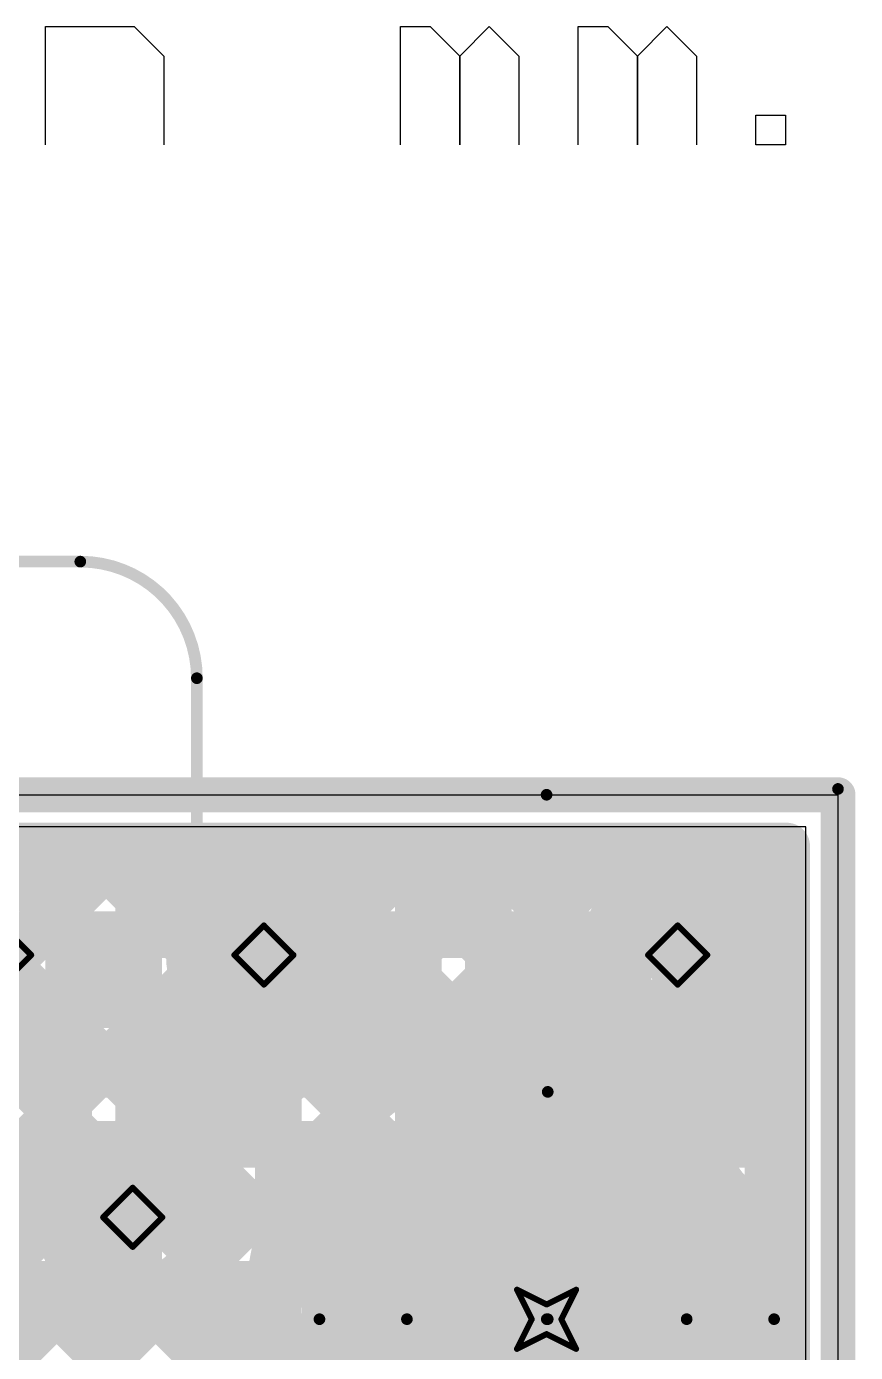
# Model space of a CAD drawing. Header units: millimetres. Extents: x 13 to 259, y -2 to 326.
# Drawn here: x 144.84 to 151.95, y 132.02 to 143.39 of the extents above; entities that cross this region are included whole.
import ezdxf

# ---------------------------------------------------------------- set-up
doc = ezdxf.new("R2010")
doc.units = ezdxf.units.MM
for name, color, linetype in [('BottomLayer', 5, 'Continuous'), ('BottomSolder', 6, 'Continuous'), ('ConnectLayer', 7, 'Continuous'), ('DrillDrawing', 1, 'Continuous'), ('Mechanical10', 56, 'Continuous'), ('Mechanical14', 56, 'Continuous'), ('Mechanical34', 56, 'Continuous'), ('Mechanical9', 56, 'Continuous'), ('MidLayer1', 16, 'Continuous'), ('MidLayer2', 76, 'Continuous'), ('MidLayer3', 90, 'Continuous'), ('MidLayer4', 156, 'Continuous'), ('MidLayer5', 130, 'Continuous'), ('MidLayer6', 216, 'Continuous'), ('MultiLayer', 9, 'Continuous'), ('TopLayer', 1, 'Continuous'), ('TopSolder', 216, 'Continuous')]:
    doc.layers.add(name, color=color, linetype=linetype)

# ---------------------------------------------------------------- blocks, each defined once
blk = doc.blocks.new('MTG240_400_167')
at = {"layer": 'BottomLayer', "const_width": 2}
blk.add_lwpolyline([(-1, 0, 1), (1, 0, 1)], format="xyb", close=True, dxfattribs=at)
at = {"layer": 'BottomSolder', "const_width": 2.102}
blk.add_lwpolyline([(-1.051, 0, 1), (1.051, 0, 1)], format="xyb", close=True, dxfattribs=at)
at = {"layer": 'MidLayer1', "const_width": 2}
blk.add_lwpolyline([(-1, 0, 1), (1, 0, 1)], format="xyb", close=True, dxfattribs=at)
at = {"layer": 'MidLayer2', "const_width": 2}
blk.add_lwpolyline([(-1, 0, 1), (1, 0, 1)], format="xyb", close=True, dxfattribs=at)
at = {"layer": 'MidLayer3', "const_width": 2}
blk.add_lwpolyline([(-1, 0, 1), (1, 0, 1)], format="xyb", close=True, dxfattribs=at)
at = {"layer": 'MidLayer4', "const_width": 2}
blk.add_lwpolyline([(-1, 0, 1), (1, 0, 1)], format="xyb", close=True, dxfattribs=at)
at = {"layer": 'MidLayer5', "const_width": 2}
blk.add_lwpolyline([(-1, 0, 1), (1, 0, 1)], format="xyb", close=True, dxfattribs=at)
at = {"layer": 'MidLayer6', "const_width": 2}
blk.add_lwpolyline([(-1, 0, 1), (1, 0, 1)], format="xyb", close=True, dxfattribs=at)
at = {"layer": 'MultiLayer', "const_width": 2}
blk.add_lwpolyline([(-1, 0, 1), (1, 0, 1)], format="xyb", close=True, dxfattribs=at)
at = {"layer": 'TopLayer', "const_width": 2}
blk.add_lwpolyline([(-1, 0, 1), (1, 0, 1)], format="xyb", close=True, dxfattribs=at)
at = {"layer": 'TopSolder', "const_width": 2.102}
blk.add_lwpolyline([(-1.051, 0, 1), (1.051, 0, 1)], format="xyb", close=True, dxfattribs=at)

msp = doc.modelspace()

# ---------------------------------------------------------------- linework, layer by layer
at = {"layer": 'BottomLayer', "const_width": 0.3}
for points in [[(144.475, 135.425, 1), (144.775, 135.425, 1)], [(146.725, 135.425, 1), (147.025, 135.425, 1)], [(150.275, 135.425, 1), (150.575, 135.425, 1)], [(145.6, 133.175, 1), (145.9, 133.175, 1)]]:
    msp.add_lwpolyline(points, format="xyb", close=True, dxfattribs=at)
at = {"layer": 'ConnectLayer'}
for p, q in [((67.8, 136.8), (151.8, 136.8)), ((67.8, 136.8), (151.8, 136.8)), ((151.8, 136.8), (151.8, 67.8)), ((151.8, 136.8), (151.8, 67.8))]:
    msp.add_line(p, q, dxfattribs=at)
at = {"layer": 'ConnectLayer', "const_width": 0.4}
for points in [[(90.1, 136.36), (151.36, 136.36)], [(90.1, 136.36), (151.36, 136.36)], [(134.769, 136.36), (151.36, 136.36)], [(134.769, 136.36), (151.36, 136.36)], [(138.425, 129.94), (144.845, 136.36)], [(139.107, 125.531), (149.936, 136.36)], [(139.274, 129.94), (145.694, 136.36)], [(140.122, 129.94), (146.542, 136.36)], [(140.26, 136.36), (151.36, 125.26)], [(140.652, 127.075), (149.936, 136.36)], [(140.971, 129.94), (147.391, 136.36)], [(141.108, 136.36), (151.36, 126.108)], [(141.819, 129.94), (148.239, 136.36)], [(141.957, 136.36), (151.36, 126.957)], [(142.668, 129.94), (149.088, 136.36)], [(142.805, 136.36), (151.36, 127.805)], [(143.654, 136.36), (151.36, 128.654)], [(143.876, 133.693), (146.542, 136.36)], [(143.876, 133.693), (146.542, 136.36)], [(144.502, 136.36), (144.832, 136.031)], [(144.502, 136.36), (144.832, 136.031)], [(144.502, 136.36), (151.36, 129.502)], [(144.545, 136.06), (144.845, 136.36)], [(144.545, 136.06), (144.845, 136.36)], [(144.766, 131.19), (149.936, 136.36)], [(145.139, 135.806), (145.694, 136.36)], [(145.139, 135.806), (145.694, 136.36)], [(145.2, 132.35), (145.2, 136.36)], [(145.209, 130.784), (150.785, 136.36)], [(145.351, 136.36), (146.237, 135.474)], [(145.351, 136.36), (146.237, 135.474)], [(145.351, 136.36), (151.36, 130.351)], [(145.8, 132.35), (145.8, 136.36)], [(146.199, 136.36), (146.571, 135.988)], [(146.199, 136.36), (146.571, 135.988)], [(146.199, 136.36), (151.36, 131.199)], [(146.273, 133.545), (149.088, 136.36)], [(146.273, 133.545), (149.088, 136.36)], [(146.4, 132.35), (146.4, 136.36)], [(147, 90.025), (147, 136.36)], [(147.048, 136.36), (148.765, 134.643)], [(147.048, 136.36), (148.765, 134.643)], [(147.048, 136.36), (151.36, 132.048)], [(147.067, 136.036), (147.391, 136.36)], [(147.067, 136.036), (147.391, 136.36)], [(147.488, 135.609), (148.239, 136.36)], [(147.488, 135.609), (148.239, 136.36)], [(147.6, 68.24), (147.6, 136.36)], [(147.896, 136.36), (149.568, 134.688)], [(147.896, 136.36), (149.568, 134.688)], [(147.896, 136.36), (151.36, 132.896)], [(148.2, 68.24), (148.2, 136.36)], [(148.745, 136.36), (149.796, 135.309)], [(148.745, 136.36), (149.796, 135.309)], [(148.745, 136.36), (151.36, 133.745)], [(148.8, 68.24), (148.8, 136.36)], [(149.4, 68.24), (149.4, 136.36)], [(149.593, 136.36), (150.027, 135.926)], [(149.593, 136.36), (150.027, 135.926)], [(149.593, 136.36), (151.36, 134.593)], [(150, 68.24), (150, 136.36)], [(150.442, 136.36), (151.36, 135.442)], [(150.442, 136.36), (151.36, 135.442)], [(150.442, 136.36), (151.36, 135.442)], [(150.487, 136.062), (150.785, 136.36)], [(150.487, 136.062), (150.785, 136.36)], [(150.6, 68.24), (150.6, 136.36)], [(151.2, 68.24), (151.2, 136.36)], [(151.291, 136.36), (151.36, 136.291)], [(151.291, 136.36), (151.36, 136.291)], [(151.291, 136.36), (151.36, 136.291)], [(151.36, 133.537), (151.36, 136.36)], [(151.36, 133.537), (151.36, 136.36)], [(151.36, 68.24), (151.36, 136.36)], [(151.36, 68.24), (151.36, 136.36)], [(68.24, 136.2), (151.36, 136.2)], [(145.214, 129.94), (151.36, 136.087)], [(150.993, 135.72), (151.36, 136.087)], [(150.993, 135.72), (151.36, 136.087)], [(145.231, 135.632), (147.273, 133.59)], [(145.231, 135.632), (147.273, 133.59)], [(68.24, 135.6), (151.36, 135.6)], [(143.005, 135.312), (145.111, 133.206)], [(143.005, 135.312), (145.111, 133.206)], [(149.121, 134.696), (149.788, 135.363)], [(149.121, 134.696), (149.788, 135.363)], [(144.136, 133.105), (146.264, 135.234)], [(144.136, 133.105), (146.264, 135.234)], [(145.994, 129.872), (151.36, 135.238)], [(150.503, 134.381), (151.36, 135.238)], [(150.503, 134.381), (151.36, 135.238)], [(147.438, 135.121), (148.15, 134.41)], [(147.438, 135.121), (148.15, 134.41)], [(68.24, 135), (151.36, 135)], [(145.059, 134.955), (147.004, 133.01)], [(145.059, 134.955), (147.004, 133.01)], [(150.926, 135.027), (151.36, 134.593)], [(150.926, 135.027), (151.36, 134.593)], [(144.278, 134.887), (145.434, 133.731)], [(144.278, 134.887), (145.434, 133.731)], [(149.9, 134.627), (150.13, 134.857)], [(149.9, 134.627), (150.13, 134.857)], [(145.692, 133.812), (146.691, 134.812)], [(145.692, 133.812), (146.691, 134.812)], [(146.924, 134.787), (147.657, 134.054)], [(146.924, 134.787), (147.657, 134.054)], [(150.309, 134.796), (151.36, 133.745)], [(150.309, 134.796), (151.36, 133.745)], [(68.24, 134.4), (151.36, 134.4)], [(146.418, 129.448), (151.36, 134.389)], [(150.984, 134.014), (151.36, 134.389)], [(150.984, 134.014), (151.36, 134.389)], [(68.24, 133.8), (151.36, 133.8)], [(146.843, 129.024), (151.36, 133.541)], [(144.115, 133.354), (149.969, 127.499)], [(144.115, 133.354), (149.969, 127.499)], [(132.781, 120.902), (145.113, 133.233)], [(139.834, 127.955), (145.113, 133.233)], [(68.24, 133.2), (151.36, 133.2)], [(146.306, 132.859), (146.897, 132.268)], [(146.306, 132.859), (146.897, 132.268)], [(143.924, 132.696), (147.878, 128.742)], [(143.924, 132.696), (147.878, 128.742)], [(147.05, 128.382), (151.36, 132.692)], [(111.689, 132.6), (151.36, 132.6)], [(138.96, 126.232), (145.38, 132.653)], [(140.258, 127.53), (145.38, 132.653)], [(134.053, 119.628), (146.904, 132.479)], [(140.69, 126.265), (146.904, 132.479)], [(145.781, 132.536), (147.22, 131.097)], [(145.781, 132.536), (147.22, 131.097)], [(111.939, 132.35), (146.59, 132.35)], [(146.59, 126.468), (146.59, 132.35)], [(146.59, 132), (151.36, 132)], [(147.05, 127.534), (151.36, 131.844)]]:
    msp.add_lwpolyline(points, dxfattribs=at)
at = {"layer": 'ConnectLayer'}
for points, const_width in [([(144.745, 136.36, 1), (144.945, 136.36, 1)], 0.2), ([(144.745, 136.36, 1), (144.945, 136.36, 1)], 0.2), ([(144.745, 136.36, 1), (144.945, 136.36, 1)], 0.2), ([(145.1, 136.36, 1), (145.3, 136.36, 1)], 0.2), ([(145.251, 136.36, 1), (145.451, 136.36, 1)], 0.2), ([(145.251, 136.36, 1), (145.451, 136.36, 1)], 0.2), ([(145.251, 136.36, 1), (145.451, 136.36, 1)], 0.2), ([(145.594, 136.36, 1), (145.794, 136.36, 1)], 0.2), ([(145.594, 136.36, 1), (145.794, 136.36, 1)], 0.2), ([(145.594, 136.36, 1), (145.794, 136.36, 1)], 0.2), ([(145.7, 136.36, 1), (145.9, 136.36, 1)], 0.2), ([(146.099, 136.36, 1), (146.299, 136.36, 1)], 0.2), ([(146.099, 136.36, 1), (146.299, 136.36, 1)], 0.2), ([(146.099, 136.36, 1), (146.299, 136.36, 1)], 0.2), ([(146.3, 136.36, 1), (146.5, 136.36, 1)], 0.2), ([(146.442, 136.36, 1), (146.642, 136.36, 1)], 0.2), ([(146.442, 136.36, 1), (146.642, 136.36, 1)], 0.2), ([(146.442, 136.36, 1), (146.642, 136.36, 1)], 0.2), ([(146.9, 136.36, 1), (147.1, 136.36, 1)], 0.2), ([(146.948, 136.36, 1), (147.148, 136.36, 1)], 0.2), ([(146.948, 136.36, 1), (147.148, 136.36, 1)], 0.2), ([(146.948, 136.36, 1), (147.148, 136.36, 1)], 0.2), ([(147.291, 136.36, 1), (147.491, 136.36, 1)], 0.2), ([(147.291, 136.36, 1), (147.491, 136.36, 1)], 0.2), ([(147.291, 136.36, 1), (147.491, 136.36, 1)], 0.2), ([(147.5, 136.36, 1), (147.7, 136.36, 1)], 0.2), ([(147.796, 136.36, 1), (147.996, 136.36, 1)], 0.2), ([(147.796, 136.36, 1), (147.996, 136.36, 1)], 0.2), ([(147.796, 136.36, 1), (147.996, 136.36, 1)], 0.2), ([(148.1, 136.36, 1), (148.3, 136.36, 1)], 0.2), ([(148.139, 136.36, 1), (148.339, 136.36, 1)], 0.2), ([(148.139, 136.36, 1), (148.339, 136.36, 1)], 0.2), ([(148.139, 136.36, 1), (148.339, 136.36, 1)], 0.2), ([(148.645, 136.36, 1), (148.845, 136.36, 1)], 0.2), ([(148.645, 136.36, 1), (148.845, 136.36, 1)], 0.2), ([(148.645, 136.36, 1), (148.845, 136.36, 1)], 0.2), ([(148.7, 136.36, 1), (148.9, 136.36, 1)], 0.2), ([(148.988, 136.36, 1), (149.188, 136.36, 1)], 0.2), ([(148.988, 136.36, 1), (149.188, 136.36, 1)], 0.2), ([(148.988, 136.36, 1), (149.188, 136.36, 1)], 0.2), ([(149.3, 136.36, 1), (149.5, 136.36, 1)], 0.2), ([(149.493, 136.36, 1), (149.693, 136.36, 1)], 0.2), ([(149.493, 136.36, 1), (149.693, 136.36, 1)], 0.2), ([(149.493, 136.36, 1), (149.693, 136.36, 1)], 0.2), ([(149.836, 136.36, 1), (150.036, 136.36, 1)], 0.2), ([(149.836, 136.36, 1), (150.036, 136.36, 1)], 0.2), ([(149.836, 136.36, 1), (150.036, 136.36, 1)], 0.2), ([(149.9, 136.36, 1), (150.1, 136.36, 1)], 0.2), ([(150.342, 136.36, 1), (150.542, 136.36, 1)], 0.2), ([(150.342, 136.36, 1), (150.542, 136.36, 1)], 0.2), ([(150.342, 136.36, 1), (150.542, 136.36, 1)], 0.2), ([(150.5, 136.36, 1), (150.7, 136.36, 1)], 0.2), ([(150.685, 136.36, 1), (150.885, 136.36, 1)], 0.2), ([(150.685, 136.36, 1), (150.885, 136.36, 1)], 0.2), ([(150.685, 136.36, 1), (150.885, 136.36, 1)], 0.2), ([(151.1, 136.36, 1), (151.3, 136.36, 1)], 0.2), ([(151.191, 136.36, 1), (151.391, 136.36, 1)], 0.2), ([(151.191, 136.36, 1), (151.391, 136.36, 1)], 0.2), ([(151.191, 136.36, 1), (151.391, 136.36, 1)], 0.2), ([(151.26, 136.36, 1), (151.46, 136.36, 1)], 0.2), ([(151.26, 136.36, 1), (151.46, 136.36, 1)], 0.2), ([(151.26, 136.36, 1), (151.46, 136.36, 1)], 0.2), ([(151.26, 136.36, 1), (151.46, 136.36, 1)], 0.2), ([(151.26, 136.36, 1), (151.46, 136.36, 1)], 0.2), ([(151.26, 136.36, 1), (151.46, 136.36, 1)], 0.2), ([(151.26, 136.36, 1), (151.46, 136.36, 1)], 0.2), ([(151.26, 136.36, 1), (151.46, 136.36, 1)], 0.2), ([(151.26, 136.291, 1), (151.46, 136.291, 1)], 0.2), ([(151.26, 136.291, 1), (151.46, 136.291, 1)], 0.2), ([(151.26, 136.291, 1), (151.46, 136.291, 1)], 0.2), ([(151.26, 136.2, 1), (151.46, 136.2, 1)], 0.2), ([(151.26, 136.087, 1), (151.46, 136.087, 1)], 0.2), ([(151.26, 136.087, 1), (151.46, 136.087, 1)], 0.2), ([(151.26, 136.087, 1), (151.46, 136.087, 1)], 0.2), ([(145.265, 135.425, 1), (143.985, 135.425, 1)], 0.4), ([(145.265, 135.425, 1), (143.985, 135.425, 1)], 0.4), ([(144.732, 136.031, 1), (144.932, 136.031, 1)], 0.2), ([(144.732, 136.031, 1), (144.932, 136.031, 1)], 0.2), ([(147.515, 135.425, 1), (146.235, 135.425, 1)], 0.4), ([(147.515, 135.425, 1), (146.235, 135.425, 1)], 0.4), ([(146.471, 135.988, 1), (146.671, 135.988, 1)], 0.2), ([(146.471, 135.988, 1), (146.671, 135.988, 1)], 0.2), ([(146.967, 136.036, 1), (147.167, 136.036, 1)], 0.2), ([(146.967, 136.036, 1), (147.167, 136.036, 1)], 0.2), ([(151.065, 135.425, 1), (149.785, 135.425, 1)], 0.4), ([(151.065, 135.425, 1), (149.785, 135.425, 1)], 0.4), ([(150.387, 136.062, 1), (150.587, 136.062, 1)], 0.2), ([(150.387, 136.062, 1), (150.587, 136.062, 1)], 0.2), ([(149.927, 135.926, 1), (150.127, 135.926, 1)], 0.2), ([(149.927, 135.926, 1), (150.127, 135.926, 1)], 0.2), ([(145.039, 135.806, 1), (145.239, 135.806, 1)], 0.2), ([(145.039, 135.806, 1), (145.239, 135.806, 1)], 0.2), ([(145.131, 135.632, 1), (145.331, 135.632, 1)], 0.2), ([(145.131, 135.632, 1), (145.331, 135.632, 1)], 0.2), ([(150.893, 135.72, 1), (151.093, 135.72, 1)], 0.2), ([(150.893, 135.72, 1), (151.093, 135.72, 1)], 0.2), ([(147.388, 135.609, 1), (147.588, 135.609, 1)], 0.2), ([(147.388, 135.609, 1), (147.588, 135.609, 1)], 0.2), ([(151.26, 135.6, 1), (151.46, 135.6, 1)], 0.2), ([(145.165, 135.425, 1), (145.365, 135.425, 1)], 0.2), ([(145.165, 135.425, 1), (145.365, 135.425, 1)], 0.2), ([(146.135, 135.425, 1), (146.335, 135.425, 1)], 0.2), ([(146.135, 135.425, 1), (146.335, 135.425, 1)], 0.2), ([(146.137, 135.474, 1), (146.337, 135.474, 1)], 0.2), ([(146.137, 135.474, 1), (146.337, 135.474, 1)], 0.2), ([(147.415, 135.425, 1), (147.615, 135.425, 1)], 0.2), ([(147.415, 135.425, 1), (147.615, 135.425, 1)], 0.2), ([(149.685, 135.425, 1), (149.885, 135.425, 1)], 0.2), ([(149.685, 135.425, 1), (149.885, 135.425, 1)], 0.2), ([(150.965, 135.425, 1), (151.165, 135.425, 1)], 0.2), ([(150.965, 135.425, 1), (151.165, 135.425, 1)], 0.2), ([(151.26, 135.442, 1), (151.46, 135.442, 1)], 0.2), ([(151.26, 135.442, 1), (151.46, 135.442, 1)], 0.2), ([(151.26, 135.442, 1), (151.46, 135.442, 1)], 0.2), ([(149.688, 135.363, 1), (149.888, 135.363, 1)], 0.2), ([(149.688, 135.363, 1), (149.888, 135.363, 1)], 0.2), ([(149.696, 135.309, 1), (149.896, 135.309, 1)], 0.2), ([(149.696, 135.309, 1), (149.896, 135.309, 1)], 0.2), ([(146.164, 135.234, 1), (146.364, 135.234, 1)], 0.2), ([(146.164, 135.234, 1), (146.364, 135.234, 1)], 0.2), ([(151.26, 135.238, 1), (151.46, 135.238, 1)], 0.2), ([(151.26, 135.238, 1), (151.46, 135.238, 1)], 0.2), ([(151.26, 135.238, 1), (151.46, 135.238, 1)], 0.2), ([(147.338, 135.121, 1), (147.538, 135.121, 1)], 0.2), ([(147.338, 135.121, 1), (147.538, 135.121, 1)], 0.2), ([(144.959, 134.955, 1), (145.159, 134.955, 1)], 0.2), ([(144.959, 134.955, 1), (145.159, 134.955, 1)], 0.2), ([(150.826, 135.027, 1), (151.026, 135.027, 1)], 0.2), ([(150.826, 135.027, 1), (151.026, 135.027, 1)], 0.2), ([(151.26, 135, 1), (151.46, 135, 1)], 0.2), ([(150.03, 134.857, 1), (150.23, 134.857, 1)], 0.2), ([(150.03, 134.857, 1), (150.23, 134.857, 1)], 0.2), ([(146.591, 134.812, 1), (146.791, 134.812, 1)], 0.2), ([(146.591, 134.812, 1), (146.791, 134.812, 1)], 0.2), ([(146.824, 134.787, 1), (147.024, 134.787, 1)], 0.2), ([(146.824, 134.787, 1), (147.024, 134.787, 1)], 0.2), ([(150.209, 134.796, 1), (150.409, 134.796, 1)], 0.2), ([(150.209, 134.796, 1), (150.409, 134.796, 1)], 0.2), ([(148.665, 134.643, 1), (148.865, 134.643, 1)], 0.2), ([(148.665, 134.643, 1), (148.865, 134.643, 1)], 0.2), ([(149.021, 134.696, 1), (149.221, 134.696, 1)], 0.2), ([(149.021, 134.696, 1), (149.221, 134.696, 1)], 0.2), ([(149.468, 134.688, 1), (149.668, 134.688, 1)], 0.2), ([(149.468, 134.688, 1), (149.668, 134.688, 1)], 0.2), ([(149.8, 134.627, 1), (150, 134.627, 1)], 0.2), ([(149.8, 134.627, 1), (150, 134.627, 1)], 0.2), ([(151.26, 134.593, 1), (151.46, 134.593, 1)], 0.2), ([(151.26, 134.593, 1), (151.46, 134.593, 1)], 0.2), ([(151.26, 134.593, 1), (151.46, 134.593, 1)], 0.2), ([(148.05, 134.41, 1), (148.25, 134.41, 1)], 0.2), ([(148.05, 134.41, 1), (148.25, 134.41, 1)], 0.2), ([(150.403, 134.381, 1), (150.603, 134.381, 1)], 0.2), ([(150.403, 134.381, 1), (150.603, 134.381, 1)], 0.2), ([(151.26, 134.4, 1), (151.46, 134.4, 1)], 0.2), ([(151.26, 134.389, 1), (151.46, 134.389, 1)], 0.2), ([(151.26, 134.389, 1), (151.46, 134.389, 1)], 0.2), ([(151.26, 134.389, 1), (151.46, 134.389, 1)], 0.2), ([(147.557, 134.054, 1), (147.757, 134.054, 1)], 0.2), ([(147.557, 134.054, 1), (147.757, 134.054, 1)], 0.2), ([(150.884, 134.014, 1), (151.084, 134.014, 1)], 0.2), ([(150.884, 134.014, 1), (151.084, 134.014, 1)], 0.2), ([(146.39, 133.175, 1), (145.11, 133.175, 1)], 0.4), ([(146.39, 133.175, 1), (145.11, 133.175, 1)], 0.4), ([(145.592, 133.812, 1), (145.792, 133.812, 1)], 0.2), ([(145.592, 133.812, 1), (145.792, 133.812, 1)], 0.2), ([(145.334, 133.731, 1), (145.534, 133.731, 1)], 0.2), ([(145.334, 133.731, 1), (145.534, 133.731, 1)], 0.2), ([(151.26, 133.8, 1), (151.46, 133.8, 1)], 0.2), ([(151.26, 133.745, 1), (151.46, 133.745, 1)], 0.2), ([(151.26, 133.745, 1), (151.46, 133.745, 1)], 0.2), ([(151.26, 133.745, 1), (151.46, 133.745, 1)], 0.2), ([(147.173, 133.59, 1), (147.373, 133.59, 1)], 0.2), ([(147.173, 133.59, 1), (147.373, 133.59, 1)], 0.2), ([(146.173, 133.545, 1), (146.373, 133.545, 1)], 0.2), ([(146.173, 133.545, 1), (146.373, 133.545, 1)], 0.2), ([(151.26, 133.541, 1), (151.46, 133.541, 1)], 0.2), ([(151.26, 133.537, 1), (151.46, 133.537, 1)], 0.2), ([(151.26, 133.537, 1), (151.46, 133.537, 1)], 0.2), ([(151.26, 133.537, 1), (151.46, 133.537, 1)], 0.2), ([(151.26, 133.537, 1), (151.46, 133.537, 1)], 0.2), ([(145.013, 133.233, 1), (145.213, 133.233, 1)], 0.2), ([(145.013, 133.233, 1), (145.213, 133.233, 1)], 0.2), ([(145.01, 133.175, 1), (145.21, 133.175, 1)], 0.2), ([(145.01, 133.175, 1), (145.21, 133.175, 1)], 0.2), ([(145.011, 133.206, 1), (145.211, 133.206, 1)], 0.2), ([(145.011, 133.206, 1), (145.211, 133.206, 1)], 0.2), ([(146.29, 133.175, 1), (146.49, 133.175, 1)], 0.2), ([(146.29, 133.175, 1), (146.49, 133.175, 1)], 0.2), ([(151.26, 133.2, 1), (151.46, 133.2, 1)], 0.2), ([(146.904, 133.01, 1), (147.104, 133.01, 1)], 0.2), ([(146.904, 133.01, 1), (147.104, 133.01, 1)], 0.2), ([(151.26, 132.896, 1), (151.46, 132.896, 1)], 0.2), ([(146.206, 132.859, 1), (146.406, 132.859, 1)], 0.2), ([(146.206, 132.859, 1), (146.406, 132.859, 1)], 0.2), ([(151.26, 132.692, 1), (151.46, 132.692, 1)], 0.2), ([(145.28, 132.653, 1), (145.48, 132.653, 1)], 0.2), ([(145.28, 132.653, 1), (145.48, 132.653, 1)], 0.2), ([(151.26, 132.6, 1), (151.46, 132.6, 1)], 0.2), ([(145.681, 132.536, 1), (145.881, 132.536, 1)], 0.2), ([(145.681, 132.536, 1), (145.881, 132.536, 1)], 0.2), ([(146.804, 132.479, 1), (147.004, 132.479, 1)], 0.2), ([(146.804, 132.479, 1), (147.004, 132.479, 1)], 0.2), ([(145.1, 132.35, 1), (145.3, 132.35, 1)], 0.2), ([(145.7, 132.35, 1), (145.9, 132.35, 1)], 0.2), ([(146.3, 132.35, 1), (146.5, 132.35, 1)], 0.2), ([(146.49, 132.35, 1), (146.69, 132.35, 1)], 0.2), ([(146.49, 132.35, 1), (146.69, 132.35, 1)], 0.2), ([(146.797, 132.268, 1), (146.997, 132.268, 1)], 0.2), ([(146.797, 132.268, 1), (146.997, 132.268, 1)], 0.2), ([(146.49, 132, 1), (146.69, 132, 1)], 0.2), ([(151.26, 132.048, 1), (151.46, 132.048, 1)], 0.2), ([(151.26, 132, 1), (151.46, 132, 1)], 0.2), ([(151.26, 131.844, 1), (151.46, 131.844, 1)], 0.2)]:
    msp.add_lwpolyline(points, format="xyb", close=True, dxfattribs=dict(at, const_width=const_width))
at = {"layer": 'ConnectLayer', "const_width": 0.4}
msp.add_lwpolyline([(151.36, 131.063, -3.607188), (151.36, 133.537)], format="xyb", dxfattribs=at)
msp.add_lwpolyline([(151.36, 131.063, -3.607188), (151.36, 133.537)], format="xyb", dxfattribs=at)
at = {"layer": 'DrillDrawing', "const_width": 0.0508}
for points in [[(144.625, 135.679), (144.879, 135.425)], [(146.621, 135.425), (146.875, 135.679)], [(146.875, 135.679), (147.129, 135.425)], [(150.171, 135.425), (150.425, 135.679)], [(150.425, 135.679), (150.679, 135.425)], [(144.625, 135.171), (144.879, 135.425)], [(146.621, 135.425), (146.875, 135.171)], [(146.875, 135.171), (147.129, 135.425)], [(150.171, 135.425), (150.425, 135.171)], [(150.425, 135.171), (150.679, 135.425)], [(145.496, 133.175), (145.75, 133.429)], [(145.75, 133.429), (146.004, 133.175)], [(145.496, 133.175), (145.75, 132.921)], [(145.75, 132.921), (146.004, 133.175)], [(149.046, 132.554), (149.3, 132.427)], [(149.046, 132.554), (149.173, 132.3)], [(149.3, 132.427), (149.554, 132.554)], [(149.427, 132.3), (149.554, 132.554)], [(149.046, 132.046), (149.173, 132.3)], [(149.427, 132.3), (149.554, 132.046)], [(149.046, 132.046), (149.3, 132.173)], [(149.3, 132.173), (149.554, 132.046)]]:
    msp.add_lwpolyline(points, dxfattribs=at)
at = {"layer": 'DrillDrawing', "const_width": 0.0254}
for points in [[(146.862, 135.679, 1), (146.888, 135.679, 1)], [(146.862, 135.679, 1), (146.888, 135.679, 1)], [(150.412, 135.679, 1), (150.438, 135.679, 1)], [(150.412, 135.679, 1), (150.438, 135.679, 1)], [(144.866, 135.425, 1), (144.892, 135.425, 1)], [(144.866, 135.425, 1), (144.892, 135.425, 1)], [(146.608, 135.425, 1), (146.634, 135.425, 1)], [(146.608, 135.425, 1), (146.634, 135.425, 1)], [(147.116, 135.425, 1), (147.142, 135.425, 1)], [(147.116, 135.425, 1), (147.142, 135.425, 1)], [(150.158, 135.425, 1), (150.184, 135.425, 1)], [(150.158, 135.425, 1), (150.184, 135.425, 1)], [(150.666, 135.425, 1), (150.692, 135.425, 1)], [(150.666, 135.425, 1), (150.692, 135.425, 1)], [(146.862, 135.171, 1), (146.888, 135.171, 1)], [(146.862, 135.171, 1), (146.888, 135.171, 1)], [(150.412, 135.171, 1), (150.438, 135.171, 1)], [(150.412, 135.171, 1), (150.438, 135.171, 1)], [(145.737, 133.429, 1), (145.763, 133.429, 1)], [(145.737, 133.429, 1), (145.763, 133.429, 1)], [(145.483, 133.175, 1), (145.509, 133.175, 1)], [(145.483, 133.175, 1), (145.509, 133.175, 1)], [(145.991, 133.175, 1), (146.017, 133.175, 1)], [(145.991, 133.175, 1), (146.017, 133.175, 1)], [(145.737, 132.921, 1), (145.763, 132.921, 1)], [(145.737, 132.921, 1), (145.763, 132.921, 1)], [(149.033, 132.554, 1), (149.059, 132.554, 1)], [(149.033, 132.554, 1), (149.059, 132.554, 1)], [(149.541, 132.554, 1), (149.567, 132.554, 1)], [(149.541, 132.554, 1), (149.567, 132.554, 1)], [(149.287, 132.427, 1), (149.313, 132.427, 1)], [(149.287, 132.427, 1), (149.313, 132.427, 1)], [(149.16, 132.3, 1), (149.186, 132.3, 1)], [(149.16, 132.3, 1), (149.186, 132.3, 1)], [(149.414, 132.3, 1), (149.44, 132.3, 1)], [(149.414, 132.3, 1), (149.44, 132.3, 1)], [(149.287, 132.173, 1), (149.313, 132.173, 1)], [(149.287, 132.173, 1), (149.313, 132.173, 1)], [(149.033, 132.046, 1), (149.059, 132.046, 1)], [(149.033, 132.046, 1), (149.059, 132.046, 1)], [(149.541, 132.046, 1), (149.567, 132.046, 1)], [(149.541, 132.046, 1), (149.567, 132.046, 1)]]:
    msp.add_lwpolyline(points, format="xyb", close=True, dxfattribs=at)
at = {"layer": 'Mechanical10', "const_width": 0.1}
msp.add_lwpolyline([(144.3, 136.8), (149.3, 136.8)], dxfattribs=at)
at = {"layer": 'Mechanical10', "const_width": 0.05}
msp.add_lwpolyline([(149.275, 136.8, 1), (149.325, 136.8, 1)], format="xyb", close=True, dxfattribs=at)
at = {"layer": 'Mechanical14'}
for p, q in [((145.001, 142.375), (145.001, 143.391)), ((145.001, 143.391), (145.762, 143.391)), ((145.762, 143.391), (146.016, 143.137)), ((148.048, 142.375), (148.048, 143.391)), ((148.048, 143.391), (148.302, 143.391)), ((148.302, 143.391), (148.555, 143.137)), ((148.555, 143.137), (148.809, 143.391)), ((148.809, 143.391), (149.063, 143.137)), ((149.571, 142.375), (149.571, 143.391)), ((149.571, 143.391), (149.825, 143.391)), ((149.825, 143.391), (150.079, 143.137)), ((150.079, 143.137), (150.333, 143.391)), ((150.333, 143.391), (150.587, 143.137)), ((146.016, 143.137), (146.016, 142.375)), ((148.555, 143.137), (148.555, 142.375)), ((148.555, 142.375), (148.555, 143.137)), ((149.063, 143.137), (149.063, 142.375)), ((150.079, 143.137), (150.079, 142.375)), ((150.079, 142.375), (150.079, 143.137)), ((150.587, 143.137), (150.587, 142.375)), ((151.095, 142.375), (151.095, 142.629)), ((151.095, 142.629), (151.349, 142.629)), ((151.349, 142.629), (151.349, 142.375)), ((151.349, 142.375), (151.095, 142.375))]:
    msp.add_line(p, q, dxfattribs=at)
at = {"layer": 'Mechanical14', "const_width": 0.3}
for points in [[(90.1, 136.8), (151.8, 136.8)], [(151.8, 67.8), (151.8, 136.8)]]:
    msp.add_lwpolyline(points, dxfattribs=at)
at = {"layer": 'Mechanical14', "const_width": 0.15}
msp.add_lwpolyline([(151.725, 136.8, 1), (151.875, 136.8, 1)], format="xyb", close=True, dxfattribs=at)
msp.add_lwpolyline([(151.725, 136.8, 1), (151.875, 136.8, 1)], format="xyb", close=True, dxfattribs=at)
at = {"layer": 'Mechanical34', "const_width": 0.1}
for points in [[(68.2, 136.85), (151.8, 136.85)], [(151.8, 136.85), (151.8, 67.85)], [(149.31, 132.301), (149.31, 134.251)], [(147.352, 132.301), (149.302, 132.301)], [(149.31, 130.351), (149.31, 132.301)], [(149.31, 132.301), (151.252, 132.301)]]:
    msp.add_lwpolyline(points, dxfattribs=at)
at = {"layer": 'Mechanical34'}
for points, const_width in [([(151.775, 136.85, 1), (151.825, 136.85, 1)], 0.05), ([(151.775, 136.85, 1), (151.825, 136.85, 1)], 0.05), ([(149.285, 134.251, 1), (149.335, 134.251, 1)], 0.05), ([(150.502, 132.301, 1), (148.102, 132.301, 1)], 0.1), ([(147.327, 132.301, 1), (147.377, 132.301, 1)], 0.05), ([(148.077, 132.301, 1), (148.127, 132.301, 1)], 0.05), ([(149.277, 132.301, 1), (149.327, 132.301, 1)], 0.05), ([(149.285, 132.301, 1), (149.335, 132.301, 1)], 0.05), ([(149.285, 132.301, 1), (149.335, 132.301, 1)], 0.05), ([(149.285, 132.301, 1), (149.335, 132.301, 1)], 0.05), ([(150.477, 132.301, 1), (150.527, 132.301, 1)], 0.05), ([(151.227, 132.301, 1), (151.277, 132.301, 1)], 0.05)]:
    msp.add_lwpolyline(points, format="xyb", close=True, dxfattribs=dict(at, const_width=const_width))
at = {"layer": 'Mechanical9', "const_width": 0.1}
for points in [[(120.4, 138.8), (145.3, 138.8)], [(146.3, 103.9), (146.3, 137.8)]]:
    msp.add_lwpolyline(points, dxfattribs=at)
at = {"layer": 'Mechanical9', "const_width": 0.05}
for points in [[(145.275, 138.8, 1), (145.325, 138.8, 1)], [(145.275, 138.8, 1), (145.325, 138.8, 1)], [(146.275, 137.8, 1), (146.325, 137.8, 1)], [(146.275, 137.8, 1), (146.325, 137.8, 1)]]:
    msp.add_lwpolyline(points, format="xyb", close=True, dxfattribs=at)
at = {"layer": 'Mechanical9', "const_width": 0.1}
msp.add_lwpolyline([(145.3, 138.8, -0.414214), (146.3, 137.8)], format="xyb", dxfattribs=at)
at = {"layer": 'MidLayer1', "const_width": 0.3}
for points in [[(144.475, 135.425, 1), (144.775, 135.425, 1)], [(146.725, 135.425, 1), (147.025, 135.425, 1)], [(150.275, 135.425, 1), (150.575, 135.425, 1)], [(145.6, 133.175, 1), (145.9, 133.175, 1)]]:
    msp.add_lwpolyline(points, format="xyb", close=True, dxfattribs=at)
at = {"layer": 'MidLayer2', "const_width": 0.3}
for points in [[(144.475, 135.425, 1), (144.775, 135.425, 1)], [(146.725, 135.425, 1), (147.025, 135.425, 1)], [(150.275, 135.425, 1), (150.575, 135.425, 1)], [(145.6, 133.175, 1), (145.9, 133.175, 1)]]:
    msp.add_lwpolyline(points, format="xyb", close=True, dxfattribs=at)
at = {"layer": 'MidLayer3', "const_width": 0.3}
for points in [[(144.475, 135.425, 1), (144.775, 135.425, 1)], [(146.725, 135.425, 1), (147.025, 135.425, 1)], [(150.275, 135.425, 1), (150.575, 135.425, 1)], [(145.6, 133.175, 1), (145.9, 133.175, 1)]]:
    msp.add_lwpolyline(points, format="xyb", close=True, dxfattribs=at)
at = {"layer": 'MidLayer4', "const_width": 0.3}
for points in [[(144.475, 135.425, 1), (144.775, 135.425, 1)], [(146.725, 135.425, 1), (147.025, 135.425, 1)], [(150.275, 135.425, 1), (150.575, 135.425, 1)], [(145.6, 133.175, 1), (145.9, 133.175, 1)]]:
    msp.add_lwpolyline(points, format="xyb", close=True, dxfattribs=at)
at = {"layer": 'MidLayer5', "const_width": 0.3}
for points in [[(144.475, 135.425, 1), (144.775, 135.425, 1)], [(146.725, 135.425, 1), (147.025, 135.425, 1)], [(150.275, 135.425, 1), (150.575, 135.425, 1)], [(145.6, 133.175, 1), (145.9, 133.175, 1)]]:
    msp.add_lwpolyline(points, format="xyb", close=True, dxfattribs=at)
at = {"layer": 'MidLayer6', "const_width": 0.3}
for points in [[(144.475, 135.425, 1), (144.775, 135.425, 1)], [(146.725, 135.425, 1), (147.025, 135.425, 1)], [(150.275, 135.425, 1), (150.575, 135.425, 1)], [(145.6, 133.175, 1), (145.9, 133.175, 1)]]:
    msp.add_lwpolyline(points, format="xyb", close=True, dxfattribs=at)
at = {"layer": 'MultiLayer', "const_width": 0.3}
for points in [[(144.475, 135.425, 1), (144.775, 135.425, 1)], [(146.725, 135.425, 1), (147.025, 135.425, 1)], [(150.275, 135.425, 1), (150.575, 135.425, 1)], [(145.6, 133.175, 1), (145.9, 133.175, 1)]]:
    msp.add_lwpolyline(points, format="xyb", close=True, dxfattribs=at)
at = {"layer": 'TopLayer'}
for p, q in [((151.525, 136.525), (68.1, 136.525)), ((151.525, 68.05), (151.525, 136.525))]:
    msp.add_line(p, q, dxfattribs=at)
at = {"layer": 'TopLayer', "const_width": 0.3}
for points in [[(144.475, 135.425, 1), (144.775, 135.425, 1)], [(146.725, 135.425, 1), (147.025, 135.425, 1)], [(150.275, 135.425, 1), (150.575, 135.425, 1)], [(145.6, 133.175, 1), (145.9, 133.175, 1)]]:
    msp.add_lwpolyline(points, format="xyb", close=True, dxfattribs=at)

# ---------------------------------------------------------------- block references
msp.add_blockref('MTG240_400_167', (149.3, 132.3))

doc.saveas('drawing.dxf')
